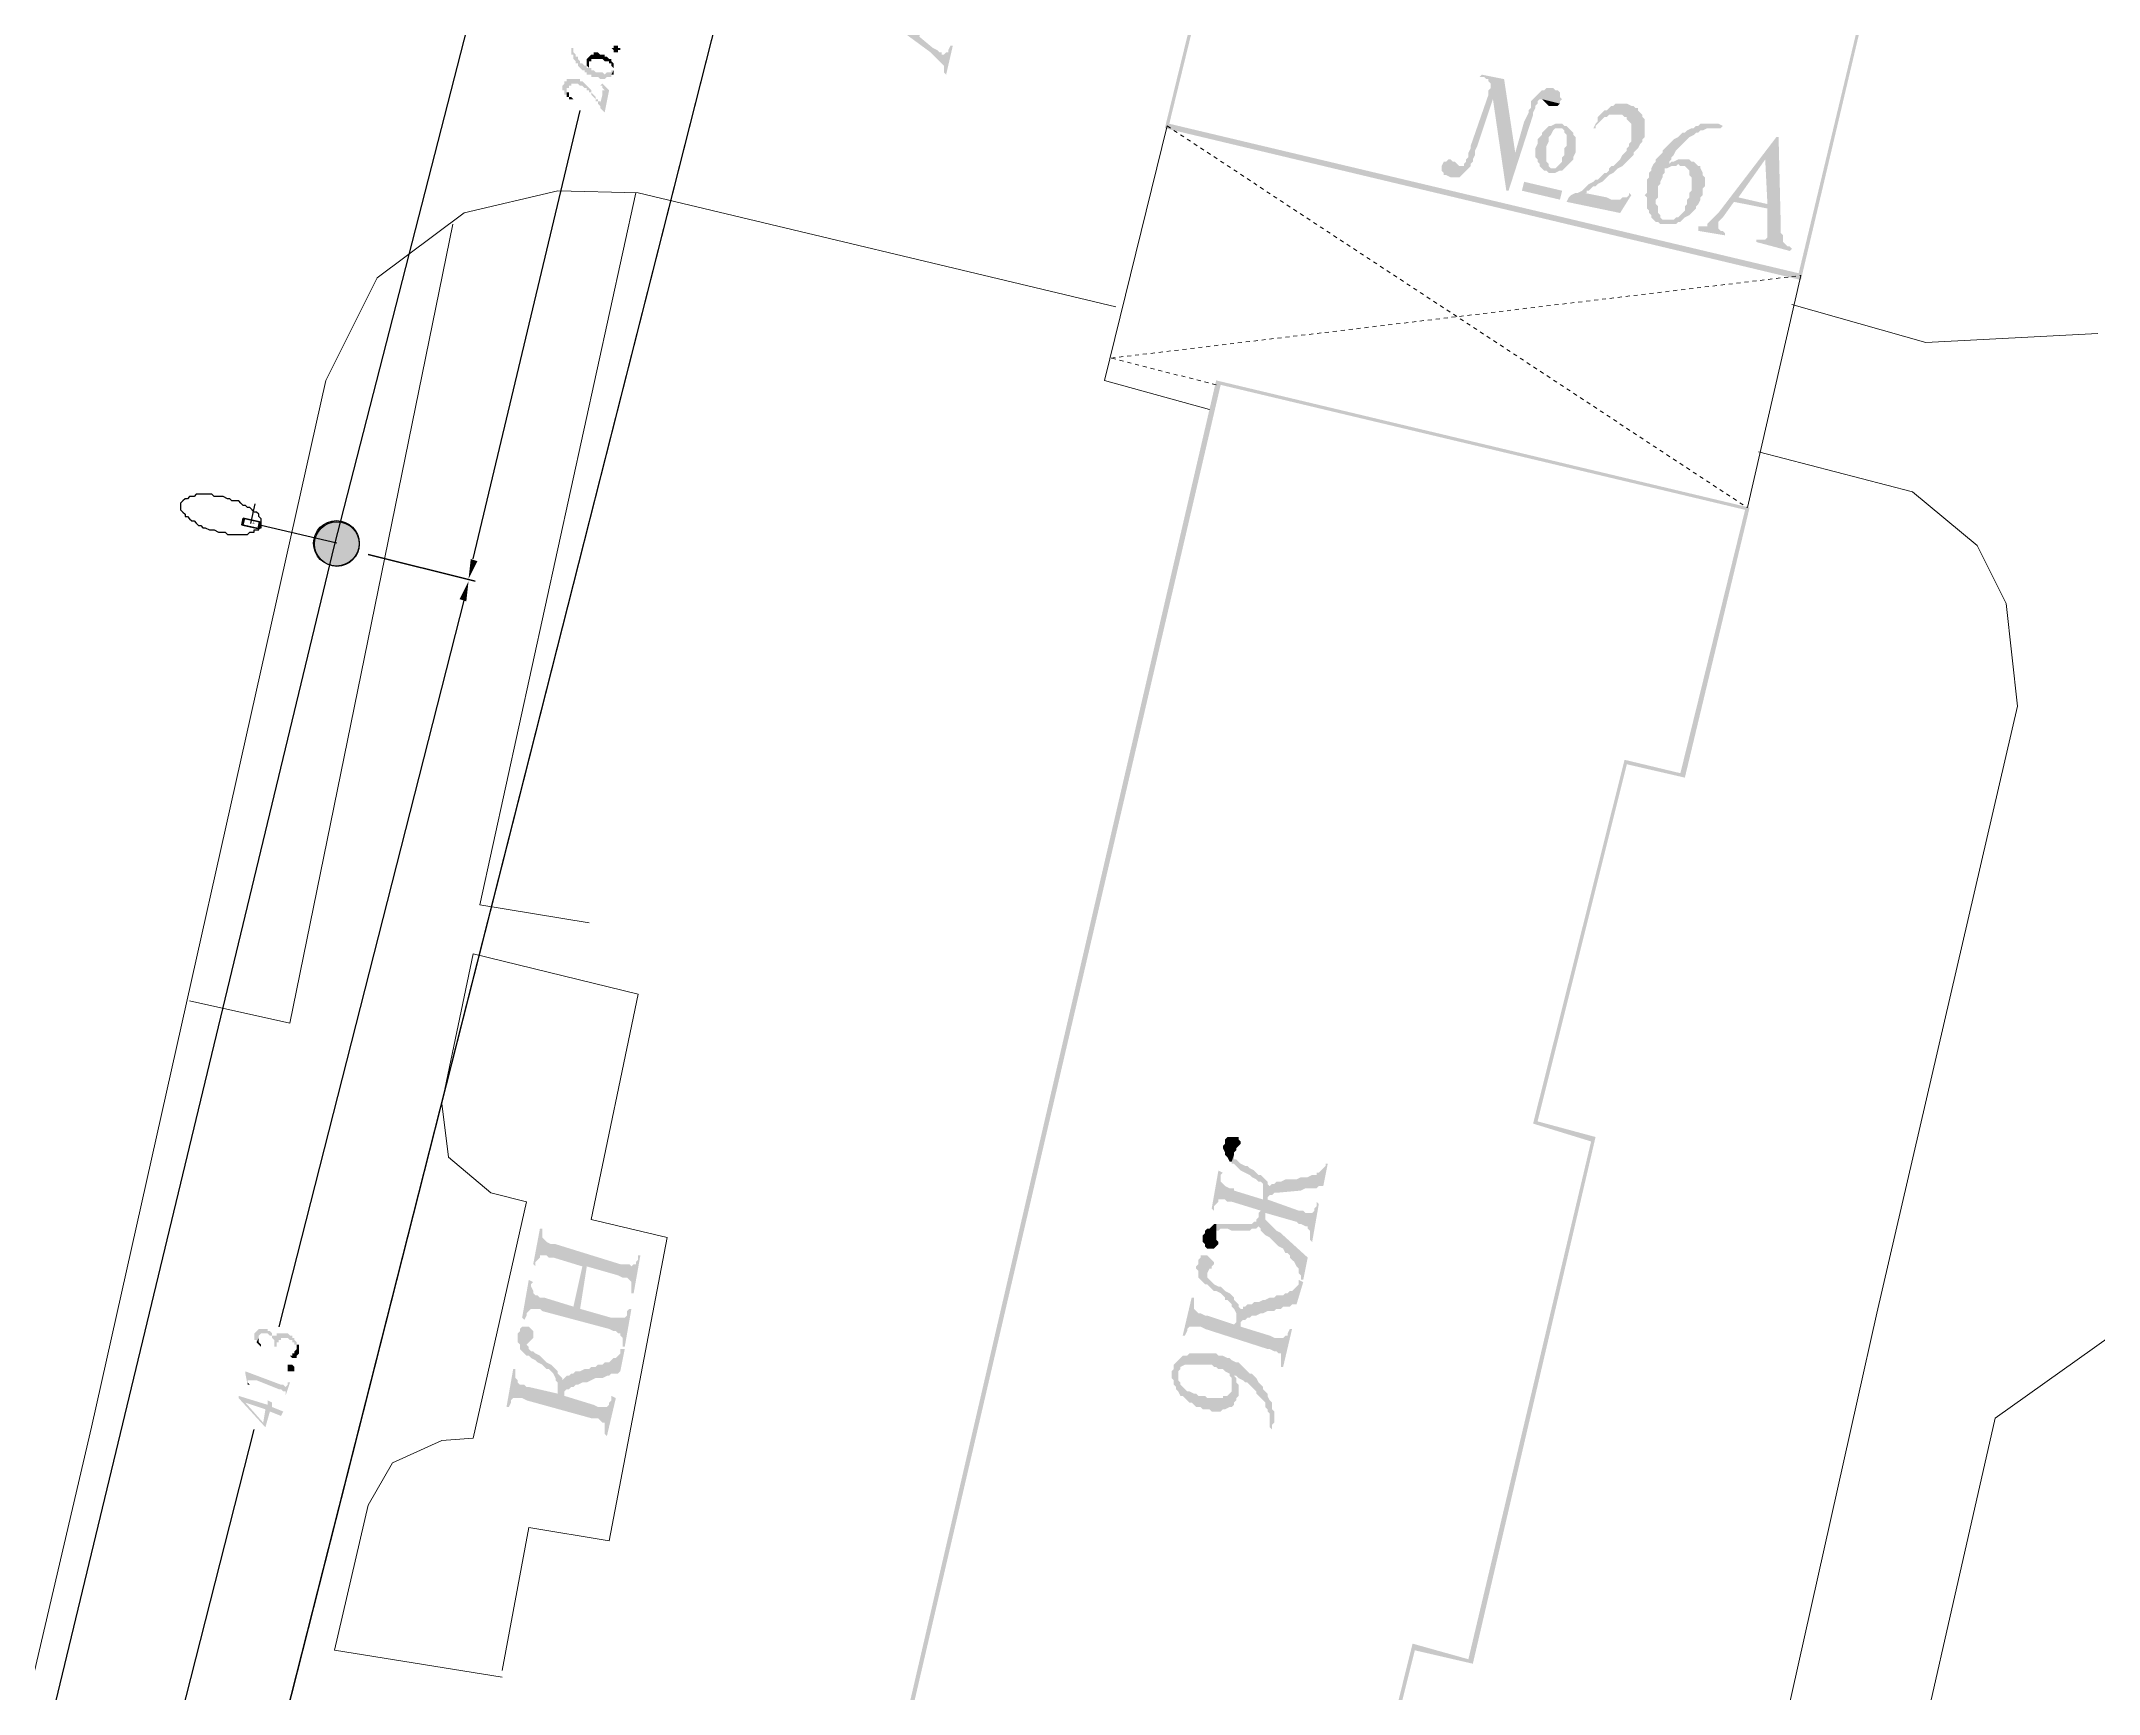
# Model space of a CAD drawing. Extents: x 243 to 885, y -99 to 1005.
# Drawn here: x 477.4 to 529, y 559.8 to 601.3 of the extents above; entities that cross this region are included whole.
import ezdxf

# ---------------------------------------------------------------- set-up
doc = ezdxf.new("R2010")
doc.units = 0
doc.header["$MEASUREMENT"] = 0
doc.linetypes.add('PDF_IMPORT', pattern=[1, 0.8, -0.2])
for name, color, linetype in [('DLXLUM01', 6, 'Continuous'), ('DLXLUMEX', 2, 'Continuous'), ('DLXSCENE', 7, 'Continuous'), ('PDF _Геометрия', 7, 'Continuous'), ('PDF _Сплошная заливка', 7, 'Continuous')]:
    doc.layers.add(name, color=color, linetype=linetype)

# ---------------------------------------------------------------- blocks, each defined once
blk = doc.blocks.new('*U24')
for p, q in [((-0.214, 0.137), (-0.253, -0.028)), ((-0.253, -0.028), (-0.214, 0.137)), ((-0.185, 0.13), (-0.224, -0.035)), ((-0.224, -0.035), (-0.185, 0.13)), ((-0.185, 0.13), (-0.214, 0.137)), ((0.195, 0.042), (-0.214, 0.137)), ((-0.214, 0.137), (-0.185, 0.13)), ((-0.214, 0.137), (0.195, 0.042)), ((0.224, 0.035), (-0.185, 0.13)), ((-0.185, 0.13), (0.224, 0.035)), ((0.156, -0.124), (0.195, 0.042)), ((0.195, 0.042), (0.156, -0.124)), ((0.185, -0.13), (0.224, 0.035)), ((0.224, 0.035), (0.185, -0.13)), ((0.224, 0.035), (0.195, 0.042)), ((0.195, 0.042), (0.224, 0.035)), ((-0.253, -0.028), (0.156, -0.124)), ((-0.224, -0.035), (-0.253, -0.028)), ((-0.253, -0.028), (-0.224, -0.035)), ((0.156, -0.124), (-0.253, -0.028)), ((-0.224, -0.035), (0.185, -0.13)), ((0.185, -0.13), (-0.224, -0.035)), ((0.156, -0.124), (0.185, -0.13)), ((0.185, -0.13), (0.156, -0.124))]:
    blk.add_line(p, q)
at = {"color": 1}
blk.add_line((-0.029, 0.007), (0.084, 0.494), dxfattribs=at)
at = {"layer": 'DLXLUMEX', "color": 7}
blk.add_text('1', height=0.1, dxfattribs=at).set_placement((0, 0))
blk = doc.blocks.new('*U46')
blk.add_line((33.147, -9.687), (212.825, 698.104))

msp = doc.modelspace()

# ---------------------------------------------------------------- hatches: boundary and pattern name
at = {"layer": 'PDF _Сплошная заливка', "linetype": 'ByBlock', "transparency": 33554559}
h = msp.add_hatch(color=256, dxfattribs=at)
h.paths.add_polyline_path([(511.631, 622.976), (509.895, 623.312), (508.272, 617.152), (509.895, 616.705), (505.584, 599.067), (521.542, 595.26), (524.677, 608.53), (527.869, 621.856), (528.541, 625.159), (522.55, 626.503), (523.109, 628.407), (518.574, 629.415), (518.182, 627.455), (512.863, 628.743)])
h.paths.add_polyline_path([(509.951, 623.2), (511.687, 622.808), (512.975, 628.631), (518.238, 627.287), (518.63, 629.303), (522.941, 628.351), (522.438, 626.447), (528.429, 625.103), (527.757, 621.856), (524.621, 608.53), (521.486, 595.428), (505.696, 599.179), (510.007, 616.817), (508.384, 617.208)], flags=0)
for points in [[(497.801, 602.427), (497.801, 602.371), (499.705, 600.971), (499.761, 600.915), (499.817, 600.859), (499.873, 600.803), (499.929, 600.747), (499.985, 600.691), (500.041, 600.635), (500.041, 600.523), (500.041, 600.467), (500.097, 600.411), (500.265, 601.139), (500.209, 601.139), (500.153, 601.027), (500.153, 600.971), (500.097, 600.971), (500.041, 600.915), (499.985, 600.915), (499.985, 600.971), (499.929, 600.971), (499.873, 601.027), (499.761, 601.083), (499.425, 601.363), (499.593, 602.203), (499.313, 601.419), (498.361, 602.147)], [(490.746, 601.139), (490.746, 601.083), (490.69, 601.083), (490.69, 601.027), (490.69, 600.971), (490.69, 600.915), (490.746, 600.915), (490.746, 600.859), (490.746, 600.803), (490.802, 600.747), (490.802, 600.691), (490.858, 600.691), (490.858, 600.635), (490.914, 600.579), (490.97, 600.523), (491.026, 600.523), (491.026, 600.467), (491.082, 600.467), (491.082, 600.411), (491.138, 600.411), (491.194, 600.411), (491.194, 600.355), (491.25, 600.355), (491.306, 600.355), (491.362, 600.355), (491.418, 600.299), (491.474, 600.299), (491.53, 600.299), (491.586, 600.355), (491.642, 600.355), (491.698, 600.355), (491.698, 600.411), (491.754, 600.523), (491.698, 600.523), (491.698, 600.467), (491.642, 600.467), (491.586, 600.467), (491.53, 600.411), (491.474, 600.467), (491.418, 600.467), (491.362, 600.467), (491.306, 600.467), (491.25, 600.523), (491.194, 600.523), (491.194, 600.579), (491.138, 600.579), (491.138, 600.635), (491.138, 600.579), (491.082, 600.579), (491.082, 600.635), (491.026, 600.635), (490.97, 600.691), (490.914, 600.691), (490.914, 600.747), (490.858, 600.803), (490.858, 600.859), (490.802, 600.859), (490.802, 600.915), (490.746, 600.971), (490.746, 601.027), (490.746, 601.083)], [(491.082, 600.803), (491.082, 600.635), (491.138, 600.579), (491.138, 600.635), (491.138, 600.691), (491.194, 600.915), (491.138, 600.859)], [(491.194, 600.915), (491.138, 600.691), (491.138, 600.747), (491.194, 600.747), (491.194, 600.803), (491.25, 600.803), (491.306, 600.803), (491.362, 600.803), (491.418, 600.803), (491.474, 600.803), (491.53, 600.747), (491.586, 600.747), (491.642, 600.747), (491.642, 600.691), (491.698, 600.691), (491.698, 600.635), (491.754, 600.579), (491.754, 600.523), (491.698, 600.411), (491.754, 600.411), (491.754, 600.467), (491.754, 600.523), (491.754, 600.579), (491.754, 600.635), (491.754, 600.691), (491.698, 600.747), (491.698, 600.803), (491.642, 600.803), (491.586, 600.859), (491.53, 600.859), (491.53, 600.915), (491.474, 600.915), (491.418, 600.915), (491.362, 600.971), (491.306, 600.971), (491.25, 600.971), (491.25, 600.915)], [(491.754, 601.083), (491.754, 601.139), (491.81, 601.139), (491.866, 601.139), (491.866, 601.083), (491.922, 601.083), (491.922, 601.027), (491.866, 601.027), (491.866, 600.971), (491.81, 600.971), (491.754, 600.971), (491.754, 601.027), (491.698, 601.083)], [(514.095, 600.299), (513.535, 600.411), (513.479, 600.355), (513.591, 600.355), (513.647, 600.299), (513.703, 600.299), (513.703, 600.243), (513.759, 600.187), (513.759, 600.131), (513.759, 600.075), (513.703, 600.019), (513.703, 599.907), (513.815, 599.795), (514.151, 597.499), (514.375, 598.451)], [(490.466, 600.131), (490.466, 600.019), (490.522, 600.019), (490.522, 599.963), (490.522, 599.907), (490.578, 599.907), (490.578, 600.075), (490.634, 600.075), (490.634, 600.131), (490.69, 600.131), (490.69, 600.187), (490.746, 600.187), (490.802, 600.187), (490.858, 600.187), (490.914, 600.131), (490.97, 600.131), (491.026, 600.075), (491.082, 600.075), (491.082, 600.019), (491.138, 600.019), (491.138, 599.963), (491.194, 599.963), (491.194, 599.907), (491.25, 599.851), (491.306, 599.795), (491.306, 599.739), (491.362, 599.739), (491.362, 599.683), (491.418, 599.627), (491.418, 599.571), (491.418, 599.683), (491.418, 599.739), (491.362, 599.739), (491.362, 599.795), (491.306, 599.795), (491.306, 599.851), (491.25, 599.907), (491.194, 599.963), (491.194, 600.019), (491.138, 600.075), (491.082, 600.131), (491.026, 600.187), (490.97, 600.243), (490.914, 600.243), (490.914, 600.299), (490.858, 600.299), (490.802, 600.299), (490.746, 600.299), (490.69, 600.299), (490.634, 600.299), (490.578, 600.299), (490.578, 600.243), (490.522, 600.243), (490.522, 600.187)], [(490.578, 599.907), (490.578, 599.851), (490.634, 599.851), (490.634, 599.795), (490.69, 599.795), (490.746, 599.795), (490.69, 599.851), (490.634, 599.851), (490.634, 599.907), (490.634, 599.963), (490.578, 599.963), (490.578, 600.019), (490.578, 600.075)], [(491.474, 600.187), (491.418, 600.131), (491.474, 600.131), (491.474, 600.075), (491.53, 600.019), (491.474, 600.019), (491.474, 599.963), (491.474, 599.907), (491.418, 599.683), (491.418, 599.571), (491.474, 599.515), (491.53, 599.459), (491.642, 600.019)], [(513.703, 599.907), (513.255, 598.619), (513.255, 598.563), (513.199, 598.451), (513.199, 598.339), (513.143, 598.283), (513.143, 598.227), (513.087, 598.171), (513.087, 598.115), (513.031, 598.115), (513.199, 598.059), (513.255, 598.115), (513.255, 598.171), (513.311, 598.227), (513.311, 598.283), (513.367, 598.395), (513.367, 598.507), (513.423, 598.619), (513.815, 599.795)], [(515.327, 600.075), (515.159, 600.075), (515.103, 600.019), (515.047, 600.019), (514.991, 599.963), (514.935, 599.907), (514.879, 599.851), (514.823, 599.795), (514.767, 599.739), (514.767, 599.683), (514.767, 599.571), (514.711, 599.515), (514.711, 599.459), (514.655, 599.347), (514.599, 599.235), (514.375, 598.451), (514.151, 597.499), (514.207, 597.499), (514.823, 599.403), (514.823, 599.459), (514.879, 599.571), (514.879, 599.627), (514.935, 599.683), (514.935, 599.739), (514.991, 599.795), (515.047, 599.795), (515.495, 599.683), (515.495, 599.739), (515.551, 599.795), (515.495, 599.851), (515.495, 599.963), (515.439, 600.019), (515.383, 600.019)], [(515.495, 599.683), (515.047, 599.795), (515.103, 599.739), (515.159, 599.683), (515.215, 599.627), (515.271, 599.627), (515.383, 599.627), (515.439, 599.627)], [(517.174, 599.683), (516.894, 599.683), (516.838, 599.627), (516.782, 599.627), (516.726, 599.571), (516.67, 599.515), (516.614, 599.515), (517.006, 599.403), (517.062, 599.403), (517.118, 599.347), (517.174, 599.347), (517.174, 599.291), (517.23, 599.235), (517.286, 599.179), (517.286, 599.123), (517.286, 599.067), (517.286, 599.011), (517.286, 598.899), (517.286, 598.843), (517.286, 598.731), (517.23, 598.675), (517.23, 598.619), (517.174, 598.563), (517.174, 598.507), (517.118, 598.451), (517.062, 598.395), (517.006, 598.283), (516.95, 598.227), (516.894, 598.171), (516.838, 598.115), (516.782, 598.115), (516.726, 598.059), (516.726, 598.003), (516.67, 597.947), (516.614, 597.947), (516.558, 597.891), (516.502, 597.835), (516.446, 597.779), (516.39, 597.779), (516.334, 597.723), (516.222, 597.667), (516.166, 597.611), (516.11, 597.555), (516.054, 597.499), (515.943, 597.443), (516.11, 597.443), (516.166, 597.443), (516.166, 597.499), (516.222, 597.499), (516.278, 597.555), (516.334, 597.611), (516.39, 597.611), (516.446, 597.667), (516.558, 597.723), (516.614, 597.779), (516.726, 597.891), (516.838, 597.947), (516.894, 598.003), (516.95, 598.059), (517.062, 598.115), (517.118, 598.171), (517.174, 598.227), (517.23, 598.283), (517.286, 598.339), (517.342, 598.395), (517.342, 598.451), (517.398, 598.507), (517.454, 598.563), (517.51, 598.675), (517.566, 598.731), (517.566, 598.787), (517.622, 598.843), (517.622, 598.955), (517.622, 599.011), (517.622, 599.067), (517.622, 599.179), (517.622, 599.235), (517.622, 599.291), (517.566, 599.347), (517.566, 599.403), (517.51, 599.459), (517.454, 599.515), (517.454, 599.571), (517.398, 599.571), (517.342, 599.627), (517.286, 599.627)], [(516.614, 599.515), (516.558, 599.459), (516.502, 599.403), (516.446, 599.347), (516.446, 599.235), (516.39, 599.179), (516.334, 599.067), (516.39, 599.067), (516.39, 599.123), (516.446, 599.179), (516.502, 599.235), (516.558, 599.291), (516.614, 599.347), (516.67, 599.347), (516.726, 599.403), (516.838, 599.403), (516.894, 599.403), (516.95, 599.403), (517.006, 599.403)], [(508.216, 598.563), (505.696, 599.179), (505.64, 599.067), (508.216, 598.451)], [(515.271, 599.123), (515.215, 599.123), (515.159, 599.067), (515.103, 599.011), (515.047, 598.955), (515.047, 598.899), (514.991, 598.843), (514.935, 598.787), (514.935, 598.731), (514.935, 598.675), (514.879, 598.563), (514.879, 598.507), (514.879, 598.451), (514.879, 598.339), (514.935, 598.283), (514.935, 598.227), (514.991, 598.171), (514.991, 598.115), (515.327, 598.059), (515.271, 598.059), (515.215, 598.115), (515.215, 598.171), (515.159, 598.227), (515.159, 598.339), (515.159, 598.395), (515.159, 598.507), (515.159, 598.563), (515.159, 598.619), (515.215, 598.731), (515.215, 598.787), (515.215, 598.843), (515.271, 598.899), (515.327, 599.011), (515.383, 599.067), (515.439, 599.067), (515.495, 599.067)], [(515.551, 599.179), (515.383, 599.179), (515.271, 599.123), (515.495, 599.067), (515.551, 599.067), (515.607, 599.011), (515.607, 598.955), (515.663, 598.899), (515.663, 598.787), (515.663, 598.675), (515.663, 598.619), (515.607, 598.563), (515.607, 598.451), (515.607, 598.395), (515.551, 598.339), (515.551, 598.283), (515.551, 598.227), (515.495, 598.171), (515.439, 598.115), (515.383, 598.059), (515.327, 598.059), (514.991, 598.115), (515.047, 598.059), (515.103, 598.003), (515.159, 598.003), (515.215, 597.947), (515.271, 597.947), (515.327, 597.947), (515.383, 597.947), (515.495, 598.003), (515.551, 598.003), (515.607, 598.059), (515.663, 598.115), (515.719, 598.171), (515.775, 598.227), (515.831, 598.283), (515.831, 598.339), (515.887, 598.451), (515.887, 598.507), (515.887, 598.563), (515.887, 598.675), (515.887, 598.731), (515.887, 598.787), (515.887, 598.843), (515.831, 598.899), (515.831, 598.955), (515.775, 599.011), (515.719, 599.067), (515.663, 599.123), (515.607, 599.123)], [(519.582, 599.123), (519.47, 599.179), (519.022, 599.179), (518.966, 599.123), (518.91, 599.123), (518.854, 599.067), (518.798, 599.067), (518.686, 599.011), (518.63, 598.955), (518.574, 598.955), (518.518, 598.899), (518.462, 598.843), (518.35, 598.787), (518.294, 598.731), (518.238, 598.675), (518.182, 598.619), (518.126, 598.563), (518.07, 598.507), (518.07, 598.451), (518.014, 598.395), (517.958, 598.339), (517.902, 598.283), (517.902, 598.227), (517.846, 598.171), (517.79, 598.059), (517.79, 598.003), (517.734, 597.947), (517.734, 597.835), (517.678, 597.779), (517.678, 597.667), (517.678, 597.611), (517.678, 597.555), (517.678, 597.443), (517.622, 597.387), (517.678, 597.331), (517.678, 597.219), (517.678, 597.163), (517.678, 597.107), (517.678, 597.052), (517.734, 596.996), (517.734, 596.94), (517.79, 596.884), (517.79, 596.828), (518.182, 596.772), (518.126, 596.772), (518.07, 596.772), (518.014, 596.828), (518.014, 596.884), (517.958, 596.94), (517.958, 597.052), (517.958, 597.107), (517.902, 597.163), (517.902, 597.275), (517.958, 597.331), (517.958, 597.443), (517.958, 597.499), (517.958, 597.611), (518.014, 597.667), (518.014, 597.723), (518.07, 597.835), (518.07, 597.891), (518.126, 597.947), (518.126, 598.059), (518.182, 598.059), (518.294, 598.115), (518.35, 598.115), (518.406, 598.115), (518.238, 598.171), (518.238, 598.227), (518.294, 598.283), (518.294, 598.339), (518.35, 598.395), (518.406, 598.507), (518.462, 598.563), (518.518, 598.619), (518.574, 598.675), (518.63, 598.731), (518.686, 598.787), (518.742, 598.843), (518.854, 598.899), (518.91, 598.955), (518.966, 598.955), (519.022, 599.011), (519.078, 599.011), (519.19, 599.067), (519.246, 599.067), (519.302, 599.067), (519.414, 599.067), (519.47, 599.067), (519.526, 599.067)], [(520.982, 598.843), (520.926, 598.843), (519.47, 596.94), (519.414, 596.884), (519.358, 596.828), (519.302, 596.772), (519.246, 596.716), (519.19, 596.66), (519.19, 596.604), (519.134, 596.604), (519.078, 596.604), (518.966, 596.604), (518.966, 596.492), (519.638, 596.38), (519.638, 596.436), (519.582, 596.492), (519.526, 596.492), (519.47, 596.548), (519.47, 596.66), (519.47, 596.716), (519.526, 596.772), (519.582, 596.828), (519.862, 597.219), (520.702, 597.052), (519.974, 597.331), (520.646, 598.283)], [(520.982, 598.843), (520.646, 598.283), (520.702, 597.163), (519.974, 597.331), (520.702, 597.052), (520.702, 596.66), (520.702, 596.604), (520.702, 596.492), (520.702, 596.436), (520.702, 596.38), (520.702, 596.324), (520.646, 596.268), (520.59, 596.268), (520.534, 596.268), (520.422, 596.268), (520.422, 596.212), (521.262, 595.988), (521.318, 596.044), (521.262, 596.1), (521.206, 596.1), (521.15, 596.156), (521.094, 596.212), (521.094, 596.268), (521.094, 596.324), (521.094, 596.38), (521.038, 596.436), (521.038, 596.548)], [(512.751, 598.283), (512.695, 598.283), (512.639, 598.227), (512.583, 598.227), (512.527, 598.115), (512.527, 598.003), (512.583, 597.947), (512.583, 597.891), (512.639, 597.891), (512.751, 597.835), (512.863, 597.835), (512.919, 597.835), (512.975, 597.835), (513.031, 597.891), (513.087, 597.947), (513.143, 598.003), (513.199, 598.059), (513.031, 598.115), (512.975, 598.115), (512.919, 598.171), (512.863, 598.227), (512.807, 598.227)], [(519.022, 598.059), (518.518, 598.115), (518.63, 598.115), (518.686, 598.059), (518.742, 598.003), (518.742, 597.891), (518.798, 597.835), (518.798, 597.779), (518.798, 597.723), (518.798, 597.667), (518.798, 597.555), (518.798, 597.499), (518.742, 597.443), (518.742, 597.331), (518.686, 597.275), (518.686, 597.219), (518.686, 597.163), (518.63, 597.107), (518.63, 596.996), (518.574, 596.94), (518.518, 596.884), (518.462, 596.828), (518.406, 596.828), (518.35, 596.772), (518.294, 596.772), (518.238, 596.772), (518.182, 596.772), (517.79, 596.828), (517.846, 596.772), (517.902, 596.716), (517.958, 596.716), (518.014, 596.66), (518.07, 596.66), (518.126, 596.66), (518.182, 596.66), (518.294, 596.66), (518.35, 596.66), (518.406, 596.66), (518.462, 596.716), (518.518, 596.716), (518.574, 596.772), (518.63, 596.828), (518.742, 596.884), (518.798, 596.94), (518.854, 596.996), (518.91, 597.052), (518.91, 597.107), (518.966, 597.163), (519.022, 597.275), (519.022, 597.331), (519.078, 597.387), (519.078, 597.443), (519.078, 597.555), (519.134, 597.611), (519.134, 597.723), (519.134, 597.779), (519.134, 597.835), (519.078, 597.891), (519.078, 597.947)], [(518.742, 598.283), (518.462, 598.283), (518.35, 598.227), (518.294, 598.227), (518.238, 598.171), (518.406, 598.115), (518.462, 598.171), (518.518, 598.115), (519.022, 598.059), (519.022, 598.115), (518.966, 598.115), (518.91, 598.171), (518.854, 598.227), (518.798, 598.227)], [(515.551, 597.499), (514.599, 597.723), (514.543, 597.499), (515.495, 597.275)], [(517.286, 597.387), (517.23, 597.443), (517.23, 597.387), (517.174, 597.331), (517.062, 597.331), (517.006, 597.275), (516.95, 597.275), (516.894, 597.275), (516.838, 597.275), (516.782, 597.275), (516.67, 597.331), (516.11, 597.443), (515.943, 597.443), (515.887, 597.443), (515.775, 597.387), (515.719, 597.331), (515.663, 597.219), (517.006, 596.94)], [(485.091, 588.149), (485.315, 588.373), (485.371, 588.653), (485.315, 588.933), (485.091, 589.157), (484.811, 589.213), (484.531, 589.157), (484.307, 588.933), (484.251, 588.653), (484.307, 588.373), (484.531, 588.149), (484.811, 588.093)], [(507.096, 573.591), (507.04, 573.535), (507.04, 573.479), (507.096, 573.367), (507.096, 573.311), (507.152, 573.255), (507.208, 573.143), (507.264, 573.143), (507.32, 573.311), (507.32, 573.367), (507.376, 573.423), (507.376, 573.479), (507.432, 573.535), (507.488, 573.591), (507.488, 573.647), (507.432, 573.703), (507.432, 573.759), (507.32, 573.759), (507.264, 573.759), (507.152, 573.759), (507.096, 573.703), (507.096, 573.647)], [(507.264, 573.143), (507.264, 573.087), (507.32, 573.087), (507.376, 573.031), (507.432, 572.975), (507.488, 572.919), (507.6, 572.863), (507.712, 572.807), (507.768, 572.751), (507.88, 572.695), (507.936, 572.639), (507.992, 572.639), (508.048, 572.583), (508.048, 572.471), (508.048, 572.415), (508.048, 572.359), (508.048, 572.303), (507.88, 571.463), (507.936, 571.519), (507.992, 571.463), (507.992, 571.407), (508.048, 571.351), (508.104, 571.295), (508.216, 571.239), (508.328, 571.127), (508.384, 571.071), (508.44, 571.015), (508.552, 570.959), (508.608, 570.847), (508.664, 570.847), (508.72, 570.791), (508.72, 570.735), (508.776, 570.679), (508.832, 570.624), (508.888, 570.512), (508.944, 570.456), (508.944, 570.4), (508.944, 570.344), (509, 570.288), (509, 570.176), (509.056, 570.176), (509.168, 570.735), (508.552, 571.295), (508.496, 571.351), (508.384, 571.407), (508.328, 571.463), (508.272, 571.519), (508.216, 571.575), (508.16, 571.631), (508.104, 571.687), (508.104, 571.743), (508.104, 571.799), (508.16, 572.191), (508.272, 572.583), (508.216, 572.527), (508.16, 572.583), (508.16, 572.639), (508.104, 572.695), (508.048, 572.751), (507.992, 572.807), (507.936, 572.807), (507.88, 572.863), (507.824, 572.919), (507.712, 572.975), (507.656, 573.031), (507.6, 573.031), (507.488, 573.087), (507.432, 573.143), (507.376, 573.199), (507.32, 573.199), (507.32, 573.255), (507.32, 573.311)], [(508.272, 572.583), (508.16, 572.191), (508.16, 572.247), (508.216, 572.303), (508.272, 572.303), (508.328, 572.359), (508.384, 572.359), (509, 572.415), (509.112, 572.471), (509.224, 572.471), (509.336, 572.471), (509.391, 572.471), (509.447, 572.527), (509.503, 572.527), (509.559, 572.527), (509.671, 573.087), (509.615, 573.087), (509.615, 573.031), (509.559, 572.975), (509.503, 572.919), (509.447, 572.863), (509.391, 572.863), (509.391, 572.807), (509.336, 572.807), (509.28, 572.807), (509.168, 572.751), (509.112, 572.751), (509, 572.751), (508.888, 572.695), (508.776, 572.695), (508.664, 572.695), (508.608, 572.695), (508.496, 572.639), (508.44, 572.639), (508.384, 572.639), (508.328, 572.583)], [(506.928, 572.919), (506.76, 571.967), (506.816, 571.911), (506.816, 572.023), (506.872, 572.079), (506.928, 572.135), (506.928, 572.191), (506.984, 572.191), (507.096, 572.191), (507.152, 572.135), (507.264, 572.135), (507.992, 571.911), (507.936, 571.855), (507.936, 571.799), (508.048, 572.303), (508.048, 572.191), (507.32, 572.415), (507.32, 572.471), (507.208, 572.471), (507.096, 572.527), (507.04, 572.583), (506.984, 572.639), (506.984, 572.695), (506.984, 572.807), (507.04, 572.863)], [(506.872, 571.575), (506.872, 571.351), (506.872, 571.407), (506.928, 571.407), (506.984, 571.463), (507.096, 571.463), (507.152, 571.463), (507.264, 571.407), (507.376, 571.407), (507.488, 571.407), (507.544, 571.407), (507.656, 571.407), (507.712, 571.407), (507.768, 571.463), (507.824, 571.463), (507.88, 571.463), (508.048, 572.303), (507.936, 571.799), (507.936, 571.743), (507.88, 571.687), (507.88, 571.631), (507.824, 571.631), (507.768, 571.575), (507.712, 571.575), (507.656, 571.575), (507.6, 571.575), (507.544, 571.575), (507.432, 571.575), (507.32, 571.575), (507.264, 571.575), (507.152, 571.575), (507.096, 571.575), (506.984, 571.575), (506.928, 571.575)], [(508.16, 572.191), (508.104, 571.799), (508.104, 571.855), (508.888, 571.631), (508.944, 571.575), (509, 571.575), (509.112, 571.519), (509.168, 571.519), (509.168, 571.463), (509.224, 571.407), (509.224, 571.351), (509.224, 571.239), (509.224, 571.183), (509.28, 571.127), (509.447, 572.079), (509.391, 572.135), (509.391, 572.079), (509.391, 572.023), (509.336, 571.967), (509.336, 571.911), (509.28, 571.855), (509.224, 571.855), (509.112, 571.855), (509.056, 571.911), (508.944, 571.911)], [(506.536, 571.295), (506.536, 571.127), (506.592, 571.071), (506.592, 571.015), (506.648, 570.959), (506.704, 570.959), (506.76, 570.959), (506.816, 570.959), (506.872, 571.015), (506.928, 571.071), (506.928, 571.127), (506.872, 571.183), (506.872, 571.239), (506.872, 571.295), (506.872, 571.351), (506.872, 571.575), (506.816, 571.575), (506.76, 571.519), (506.704, 571.463), (506.648, 571.463), (506.592, 571.407), (506.592, 571.351)], [(489.906, 571.463), (489.738, 570.568), (489.794, 570.512), (489.794, 570.624), (489.85, 570.679), (489.906, 570.735), (489.906, 570.791), (489.962, 570.791), (490.018, 570.791), (490.074, 570.791), (490.13, 570.735), (490.242, 570.735), (490.97, 570.512), (490.746, 569.504), (491.082, 570.512), (491.866, 570.288), (491.978, 570.232), (492.09, 570.232), (492.146, 570.176), (492.202, 570.12), (492.202, 570.064), (492.202, 570.008), (492.202, 569.952), (492.202, 569.84), (492.258, 569.84), (492.426, 570.791), (492.37, 570.791), (492.37, 570.735), (492.37, 570.679), (492.314, 570.624), (492.314, 570.568), (492.258, 570.568), (492.202, 570.512), (492.146, 570.568), (492.034, 570.568), (491.922, 570.568), (490.298, 571.071), (490.242, 571.071), (490.186, 571.071), (490.074, 571.127), (490.018, 571.183), (489.962, 571.239), (489.962, 571.351), (489.962, 571.407), (489.962, 571.463)], [(489.626, 570.176), (489.459, 569.224), (489.515, 569.168), (489.57, 569.28), (489.57, 569.336), (489.626, 569.392), (489.682, 569.448), (489.738, 569.448), (489.794, 569.448), (489.906, 569.448), (489.962, 569.392), (491.642, 568.944), (491.754, 568.888), (491.81, 568.888), (491.866, 568.832), (491.922, 568.832), (491.922, 568.776), (491.978, 568.72), (491.978, 568.664), (491.978, 568.608), (491.978, 568.496), (492.034, 568.496), (492.202, 569.448), (492.146, 569.448), (492.09, 569.392), (492.09, 569.336), (492.09, 569.28), (492.034, 569.224), (491.922, 569.224), (491.866, 569.224), (491.81, 569.224), (491.698, 569.224), (490.914, 569.448), (491.082, 570.512), (490.746, 569.504), (490.018, 569.728), (489.906, 569.728), (489.85, 569.784), (489.794, 569.784), (489.738, 569.84), (489.738, 569.896), (489.682, 570.008), (489.682, 570.064), (489.738, 570.12)], [(506.424, 570.568), (506.368, 570.512), (506.368, 570.456), (506.424, 570.4), (506.424, 570.344), (506.424, 570.232), (506.48, 570.176), (506.536, 570.12), (506.648, 570.344), (506.704, 570.456), (506.76, 570.456), (506.76, 570.512), (506.816, 570.568), (506.816, 570.624), (506.76, 570.679), (506.704, 570.735), (506.648, 570.791), (506.592, 570.791), (506.536, 570.791), (506.48, 570.791), (506.48, 570.735), (506.424, 570.679)], [(506.536, 570.12), (506.592, 570.064), (506.648, 570.064), (506.704, 570.008), (506.816, 569.896), (506.872, 569.896), (506.984, 569.84), (507.04, 569.784), (507.096, 569.728), (507.096, 569.672), (507.152, 569.672), (507.208, 569.616), (507.264, 569.56), (507.264, 569.504), (507.32, 569.448), (507.376, 569.336), (507.376, 569.28), (507.376, 569.224), (507.376, 569.112), (507.32, 569.056), (507.432, 569.504), (507.432, 569.56), (507.376, 569.616), (507.32, 569.672), (507.32, 569.728), (507.264, 569.784), (507.208, 569.84), (507.096, 569.896), (507.04, 569.952), (506.984, 570.008), (506.928, 570.008), (506.816, 570.064), (506.76, 570.12), (506.704, 570.176), (506.648, 570.232), (506.648, 570.344)], [(507.544, 569.504), (507.488, 569), (507.488, 569.112), (507.544, 569.168), (507.6, 569.168), (507.656, 569.224), (507.712, 569.224), (507.768, 569.28), (507.88, 569.28), (507.992, 569.336), (508.048, 569.336), (508.16, 569.392), (508.216, 569.392), (508.328, 569.392), (508.384, 569.448), (508.496, 569.448), (508.552, 569.504), (508.664, 569.504), (508.72, 569.504), (508.776, 569.56), (508.832, 569.56), (508.888, 569.56), (509.056, 570.12), (508.944, 570.176), (508.944, 570.12), (508.944, 570.064), (508.888, 570.008), (508.832, 569.952), (508.776, 569.896), (508.72, 569.896), (508.664, 569.84), (508.608, 569.84), (508.552, 569.784), (508.44, 569.784), (508.384, 569.784), (508.328, 569.728), (508.216, 569.728), (508.104, 569.672), (508.048, 569.672), (507.936, 569.616), (507.824, 569.616), (507.768, 569.56), (507.656, 569.56), (507.6, 569.504)], [(506.256, 569.728), (506.032, 568.776), (506.088, 568.776), (506.144, 568.888), (506.144, 568.944), (506.2, 569), (506.256, 569), (506.312, 569), (506.368, 569), (506.48, 569), (506.592, 568.944), (508.16, 568.44), (508.216, 568.44), (508.328, 568.384), (508.384, 568.384), (508.44, 568.328), (508.496, 568.328), (508.496, 568.272), (508.496, 568.16), (508.496, 568.104), (508.496, 567.992), (508.552, 567.992), (508.776, 568.944), (508.72, 568.944), (508.664, 568.832), (508.664, 568.776), (508.608, 568.776), (508.552, 568.72), (508.496, 568.72), (508.44, 568.72), (508.328, 568.72), (508.216, 568.776), (507.488, 569), (507.544, 569.504), (507.544, 569.448), (507.488, 569.448), (507.488, 569.392), (507.488, 569.448), (507.432, 569.504), (507.32, 569.056), (506.648, 569.28), (506.592, 569.28), (506.48, 569.336), (506.424, 569.336), (506.368, 569.392), (506.312, 569.448), (506.312, 569.504), (506.312, 569.56), (506.312, 569.616), (506.312, 569.728)], [(482.74, 568.832), (482.74, 568.664), (482.796, 568.664), (482.796, 568.608), (482.852, 568.72), (482.852, 568.776), (482.908, 568.832), (482.963, 568.832), (483.019, 568.832), (483.075, 568.832), (483.131, 568.776), (483.187, 568.776), (483.187, 568.72), (483.243, 568.664), (483.243, 568.608), (483.243, 568.552), (483.243, 568.496), (483.299, 568.496), (483.299, 568.552), (483.299, 568.608), (483.355, 568.608), (483.355, 568.664), (483.411, 568.664), (483.411, 568.72), (483.467, 568.72), (483.523, 568.72), (483.579, 568.72), (483.635, 568.664), (483.691, 568.664), (483.691, 568.608), (483.747, 568.608), (483.747, 568.552), (483.803, 568.552), (483.803, 568.496), (483.803, 568.44), (483.803, 568.552), (483.803, 568.608), (483.747, 568.664), (483.747, 568.72), (483.691, 568.72), (483.691, 568.776), (483.635, 568.776), (483.579, 568.832), (483.523, 568.832), (483.467, 568.832), (483.411, 568.832), (483.355, 568.832), (483.299, 568.832), (483.299, 568.776), (483.243, 568.776), (483.243, 568.72), (483.243, 568.776), (483.187, 568.776), (483.187, 568.832), (483.131, 568.888), (483.075, 568.888), (483.075, 568.944), (483.019, 568.944), (482.963, 568.944), (482.908, 568.944), (482.852, 568.944), (482.796, 568.888)], [(489.347, 568.832), (489.347, 568.608), (489.403, 568.552), (489.403, 568.44), (489.459, 568.384), (489.515, 568.328), (489.57, 568.552), (489.626, 568.608), (489.682, 568.664), (489.738, 568.72), (489.738, 568.776), (489.738, 568.832), (489.738, 568.888), (489.682, 568.944), (489.626, 569), (489.57, 569), (489.515, 569), (489.459, 569), (489.403, 568.944), (489.403, 568.888)], [(482.796, 568.608), (482.852, 568.552), (482.908, 568.496), (482.908, 568.552), (482.852, 568.608), (482.852, 568.664), (482.852, 568.72)], [(483.691, 568.272), (483.635, 568.272), (483.691, 568.216), (483.747, 568.216), (483.803, 568.216), (483.803, 568.272), (483.859, 568.328), (483.859, 568.384), (483.859, 568.44), (483.859, 568.496), (483.859, 568.552), (483.803, 568.552), (483.803, 568.44), (483.747, 568.384), (483.747, 568.328), (483.691, 568.328)], [(489.515, 568.328), (489.57, 568.272), (489.626, 568.272), (489.682, 568.216), (489.794, 568.16), (489.85, 568.104), (489.962, 568.048), (490.018, 567.992), (490.074, 567.936), (490.13, 567.936), (490.186, 567.88), (490.242, 567.824), (490.298, 567.712), (490.298, 567.656), (490.354, 567.6), (490.354, 567.544), (490.354, 567.488), (490.354, 567.432), (490.354, 567.376), (490.354, 567.32), (490.466, 567.712), (490.41, 567.768), (490.354, 567.824), (490.354, 567.88), (490.298, 567.936), (490.242, 567.992), (490.186, 568.048), (490.074, 568.104), (490.018, 568.16), (489.962, 568.216), (489.906, 568.272), (489.794, 568.328), (489.738, 568.384), (489.682, 568.384), (489.626, 568.44), (489.626, 568.496), (489.57, 568.552)], [(490.578, 567.768), (490.522, 567.264), (490.522, 567.376), (490.578, 567.432), (490.634, 567.432), (490.69, 567.488), (490.746, 567.488), (490.802, 567.544), (490.858, 567.544), (490.97, 567.6), (491.082, 567.6), (491.194, 567.656), (491.306, 567.712), (491.418, 567.712), (491.474, 567.712), (491.586, 567.768), (491.642, 567.768), (491.698, 567.824), (491.754, 567.824), (491.81, 567.824), (491.866, 567.824), (491.922, 567.88), (492.034, 568.44), (491.922, 568.44), (491.922, 568.384), (491.922, 568.328), (491.866, 568.272), (491.81, 568.216), (491.754, 568.216), (491.698, 568.16), (491.642, 568.104), (491.586, 568.104), (491.53, 568.104), (491.474, 568.048), (491.362, 568.048), (491.306, 567.992), (491.194, 567.992), (491.138, 567.936), (491.026, 567.936), (490.914, 567.88), (490.802, 567.88), (490.746, 567.824), (490.69, 567.824), (490.634, 567.768)], [(482.516, 567.88), (482.516, 567.824), (482.572, 567.544), (482.572, 567.656), (482.628, 567.656), (482.684, 567.656), (482.74, 567.656), (482.796, 567.656), (483.355, 567.432), (483.411, 567.432), (483.467, 567.376), (483.523, 567.376), (483.523, 567.32), (483.523, 567.264), (483.635, 567.6), (483.579, 567.6), (483.579, 567.544), (483.523, 567.488), (483.467, 567.544), (483.411, 567.544)], [(483.579, 567.992), (483.579, 568.048), (483.635, 568.048), (483.691, 568.048), (483.747, 567.992), (483.747, 567.936), (483.747, 567.88), (483.691, 567.88), (483.635, 567.88), (483.579, 567.88), (483.579, 567.936), (483.579, 567.992)], [(489.235, 567.936), (489.067, 566.984), (489.123, 566.984), (489.179, 567.096), (489.179, 567.152), (489.235, 567.208), (489.291, 567.208), (489.403, 567.208), (489.459, 567.208), (489.57, 567.152), (491.194, 566.704), (491.25, 566.704), (491.362, 566.704), (491.418, 566.648), (491.474, 566.592), (491.53, 566.592), (491.53, 566.536), (491.53, 566.48), (491.53, 566.368), (491.53, 566.312), (491.586, 566.256), (491.81, 567.208), (491.698, 567.264), (491.698, 567.208), (491.698, 567.152), (491.642, 567.096), (491.642, 567.04), (491.586, 566.984), (491.53, 566.984), (491.474, 566.984), (491.362, 566.984), (491.25, 567.04), (490.522, 567.264), (490.578, 567.768), (490.522, 567.712), (490.466, 567.656), (490.466, 567.712), (490.354, 567.32), (489.626, 567.488), (489.57, 567.488), (489.515, 567.544), (489.403, 567.544), (489.347, 567.6), (489.347, 567.656), (489.291, 567.712), (489.291, 567.768), (489.291, 567.824), (489.291, 567.936)], [(505.808, 567.936), (505.752, 567.88), (505.752, 567.712), (505.808, 567.656), (505.808, 567.6), (505.808, 567.544), (505.92, 567.824), (505.92, 567.88), (505.976, 567.936), (505.976, 567.992), (506.088, 568.048), (506.2, 568.048), (506.256, 568.048), (506.312, 568.048), (506.424, 568.048), (506.536, 568.048), (506.592, 568.048), (506.648, 568.048), (506.76, 568.048), (506.816, 567.992), (506.872, 567.992), (506.928, 567.936), (507.04, 567.936), (507.096, 567.88), (507.208, 567.824), (507.208, 567.768), (507.264, 567.712), (507.264, 567.656), (507.264, 567.6), (507.32, 567.768), (507.376, 567.768), (507.432, 567.712), (507.544, 567.656), (507.6, 567.6), (507.656, 567.6), (507.712, 567.544), (507.768, 567.488), (507.824, 567.432), (507.88, 567.376), (507.88, 567.32), (507.936, 567.264), (507.992, 567.208), (508.048, 567.152), (508.104, 567.096), (508.104, 566.984), (508.16, 566.928), (508.16, 566.872), (508.216, 566.816), (508.216, 566.76), (508.216, 566.648), (508.216, 566.592), (508.216, 566.536), (508.216, 566.48), (508.272, 566.424), (508.272, 566.536), (508.328, 566.592), (508.328, 566.704), (508.328, 566.76), (508.328, 566.816), (508.328, 566.872), (508.272, 566.928), (508.272, 567.04), (508.272, 567.096), (508.216, 567.152), (508.16, 567.264), (508.16, 567.32), (508.104, 567.376), (508.048, 567.432), (508.048, 567.488), (507.992, 567.544), (507.936, 567.6), (507.88, 567.712), (507.824, 567.768), (507.768, 567.824), (507.712, 567.824), (507.656, 567.88), (507.6, 567.936), (507.544, 567.992), (507.488, 568.048), (507.432, 568.104), (507.376, 568.104), (507.264, 568.16), (507.208, 568.216), (507.152, 568.216), (507.04, 568.272), (506.984, 568.272), (506.928, 568.272), (506.872, 568.328), (506.816, 568.328), (506.704, 568.328), (506.648, 568.328), (506.592, 568.328), (506.48, 568.328), (506.424, 568.328), (506.368, 568.328), (506.256, 568.328), (506.2, 568.328), (506.144, 568.272), (506.032, 568.272), (505.976, 568.216), (505.92, 568.16), (505.864, 568.104), (505.808, 568.048), (505.808, 567.992)], [(482.572, 567.544), (482.628, 567.544), (482.572, 567.6), (482.572, 567.656)], [(505.808, 567.544), (505.864, 567.488), (505.864, 567.432), (505.92, 567.376), (505.976, 567.264), (506.032, 567.264), (506.088, 567.208), (506.144, 567.152), (506.2, 567.096), (506.256, 567.096), (506.312, 567.04), (506.368, 566.984), (506.48, 566.984), (506.536, 566.928), (506.592, 566.928), (506.704, 566.928), (506.76, 566.872), (506.872, 566.872), (506.928, 566.872), (506.984, 566.872), (507.04, 566.928), (507.096, 566.928), (507.208, 566.984), (507.264, 567.432), (507.264, 567.376), (507.208, 567.32), (507.152, 567.264), (507.04, 567.264), (507.04, 567.208), (506.984, 567.208), (506.872, 567.208), (506.816, 567.208), (506.76, 567.208), (506.648, 567.208), (506.592, 567.264), (506.48, 567.264), (506.424, 567.264), (506.368, 567.32), (506.312, 567.32), (506.2, 567.376), (506.144, 567.376), (506.088, 567.432), (506.032, 567.488), (505.976, 567.544), (505.976, 567.6), (505.92, 567.656), (505.92, 567.712), (505.92, 567.768), (505.92, 567.824)], [(507.264, 567.6), (507.264, 567.432), (507.208, 566.984), (507.264, 566.984), (507.32, 567.04), (507.32, 567.096), (507.376, 567.152), (507.376, 567.208), (507.432, 567.264), (507.432, 567.32), (507.432, 567.376), (507.432, 567.432), (507.432, 567.488), (507.432, 567.544), (507.376, 567.6), (507.376, 567.712), (507.32, 567.768)], [(482.348, 567.264), (482.348, 567.208), (482.963, 566.536), (483.019, 566.48), (483.131, 566.872), (483.411, 566.76), (483.467, 566.872), (483.187, 566.984), (483.187, 567.096), (483.075, 567.152), (483.075, 567.04), (482.963, 566.592), (482.516, 567.096)], [(482.348, 567.264), (482.516, 567.096), (483.019, 566.928), (482.963, 566.592), (483.075, 567.04)]]:
    msp.add_hatch(color=256, dxfattribs=at).paths.add_polyline_path(points)
h = msp.add_hatch(color=256, dxfattribs=at)
h.paths.add_polyline_path([(516.39, 573.759), (514.935, 574.151), (517.174, 583.11), (518.63, 582.774), (520.254, 589.549), (506.872, 592.74), (496.569, 548.283), (502.281, 546.939), (509.727, 545.203), (511.295, 552.146), (509.783, 552.594), (511.855, 560.881), (513.311, 560.545)])
h.paths.add_polyline_path([(516.278, 573.647), (513.199, 560.657), (511.799, 561.049), (509.671, 552.482), (511.183, 552.09), (509.615, 545.315), (502.281, 546.995), (496.681, 548.339), (506.984, 592.628), (520.142, 589.493), (518.518, 582.886), (517.118, 583.222), (514.823, 574.095)], flags=0)

# ---------------------------------------------------------------- linework, layer by layer
at = {"layer": 'PDF _Геометрия', "color": 3, "linetype": 'ByBlock', "lineweight": 25}
msp.add_lwpolyline([(545.057, 1000.691), (599.929, 988.931), (493.714, 678.461), (504.407, 641.447), (324.731, -66.338), (291.584, -56.652), (468.909, 649.565), (472.101, 649.565), (480.667, 670.736), (470.477, 695.258)], close=True, dxfattribs=at)
at = {"layer": 'PDF _Геометрия', "color": 1, "linetype": 'ByBlock', "lineweight": 25}
msp.add_lwpolyline([(429.66, 378.29), (439.962, 417.204), (452.672, 461.888), (461.911, 504.777), (475.069, 548.451), (484.755, 588.597), (491.418, 614.577), (496.401, 637.925)], dxfattribs=at)
at = {"layer": 'PDF _Геометрия', "linetype": 'ByBlock', "lineweight": 25}
for points in [[(488.227, 588.261), (490.914, 599.515)], [(484.811, 588.653), (482.908, 589.101)], [(488.003, 587.253), (483.355, 569)], [(478.092, 548.171), (482.74, 566.424)]]:
    msp.add_lwpolyline(points, dxfattribs=at)
at = {"layer": 'PDF _Геометрия', "linetype": 'ByBlock', "lineweight": 18}
for points in [[(505.64, 599.123), (504.072, 592.74), (506.704, 592.012)], [(504.352, 594.588), (492.37, 597.443), (490.354, 597.499), (488.003, 596.94), (485.819, 595.316), (484.531, 592.74), (478.652, 566.48), (470.813, 532.941), (466.726, 528.798), (458.271, 493.187), (458.495, 490.556), (458.943, 488.596), (459.447, 487.532), (460.847, 485.964), (461.911, 485.18), (466.782, 483.557), (468.126, 483.557), (480.052, 490.22)], [(492.314, 597.443), (488.395, 579.582), (491.138, 579.134)], [(487.723, 596.66), (483.635, 576.615), (481.116, 577.175)], [(521.542, 595.372), (520.198, 589.549)], [(521.318, 594.644), (524.677, 593.692), (528.989, 593.916)], [(510.455, 513.064), (518.182, 545.763), (523.445, 569.336), (526.973, 584.565), (526.693, 587.141), (525.965, 588.597), (524.341, 589.941), (520.478, 590.948)], [(540.467, 582.774), (538.955, 583.558), (537.667, 583.949), (536.435, 583.949), (535.316, 583.838), (534.028, 583.278), (533.188, 582.158), (532.628, 581.038), (529.716, 569.056), (526.413, 566.704), (522.27, 548.451), (513.871, 512.336)], [(488.955, 560.209), (484.755, 560.881), (485.595, 564.52), (486.211, 565.584), (487.443, 566.144), (488.227, 566.2), (489.57, 572.135), (488.675, 572.359), (487.611, 573.255), (487.443, 574.599), (488.227, 578.35), (492.37, 577.342), (491.194, 571.687), (493.098, 571.239), (491.642, 563.625), (489.626, 563.961), (488.955, 560.377)]]:
    msp.add_lwpolyline(points, dxfattribs=at)
at = {"layer": 'PDF _Геометрия', "linetype": 'PDF_IMPORT', "lineweight": 18, "ltscale": 0.037454}
msp.add_lwpolyline([(505.64, 599.123), (520.198, 589.549)], dxfattribs=at)
at = {"layer": 'PDF _Геометрия', "linetype": 'PDF_IMPORT', "lineweight": 18, "ltscale": 0.080846}
msp.add_lwpolyline([(506.872, 592.628), (504.24, 593.3), (521.542, 595.372)], dxfattribs=at)
at = {"layer": 'PDF _Геометрия', "linetype": 'ByBlock', "lineweight": 25}
for points in [[(480.892, 589.605), (480.892, 589.493), (480.948, 589.437), (481.004, 589.381), (481.004, 589.325), (481.06, 589.325), (481.116, 589.269), (481.172, 589.213), (481.228, 589.213), (481.284, 589.157), (481.34, 589.101), (481.396, 589.101), (481.452, 589.045), (481.508, 589.045), (481.62, 588.989), (481.676, 588.989), (481.732, 588.989), (481.844, 588.933), (481.9, 588.933), (482.012, 588.933), (482.068, 588.877), (482.124, 588.877), (482.236, 588.877), (482.292, 588.877), (482.348, 588.877), (482.404, 588.877), (482.516, 588.877), (482.572, 588.877), (482.628, 588.933), (482.684, 588.933), (482.74, 588.933), (482.74, 588.989), (482.796, 588.989), (482.852, 588.989), (482.852, 589.045), (482.908, 589.045), (482.908, 589.101), (482.908, 589.157), (482.908, 589.213), (482.908, 589.269), (482.852, 589.325), (482.852, 589.381), (482.796, 589.437), (482.74, 589.437), (482.684, 589.493), (482.628, 589.549), (482.572, 589.549), (482.516, 589.605), (482.46, 589.605), (482.404, 589.661), (482.348, 589.717), (482.292, 589.717), (482.18, 589.717), (482.124, 589.773), (482.068, 589.773), (481.956, 589.829), (481.9, 589.829), (481.788, 589.829), (481.732, 589.829), (481.676, 589.885), (481.564, 589.885), (481.508, 589.885), (481.452, 589.885), (481.396, 589.885), (481.284, 589.885), (481.228, 589.829), (481.172, 589.829), (481.116, 589.829), (481.06, 589.773), (481.004, 589.773), (480.948, 589.717), (480.892, 589.661)], [(488.283, 587.701), (485.595, 588.373)]]:
    msp.add_lwpolyline(points, close=True, dxfattribs=at)
for centre, radius in [((484.8, 588.653), 0.571), ((484.8, 588.653), 0.571), ((484.811, 588.634), 0.56)]:
    msp.add_circle(centre, radius, dxfattribs=at)
at = {"layer": 'PDF _Сплошная заливка', "linetype": 'ByBlock', "lineweight": 25, "transparency": 33554559}
for points in [[(488.171, 588.261), (488.339, 588.205), (488.115, 587.757)], [(487.891, 587.253), (488.059, 587.197), (488.115, 587.701)]]:
    msp.add_solid(points, dxfattribs=at)

# ---------------------------------------------------------------- block references
at = {"layer": 'DLXLUM01'}
msp.add_blockref('*U24', (482.678, 589.146), dxfattribs=at)
at = {"layer": 'DLXSCENE'}
msp.add_blockref('*U46', (291.582, -56.659), dxfattribs=at)

doc.saveas('drawing.dxf')
